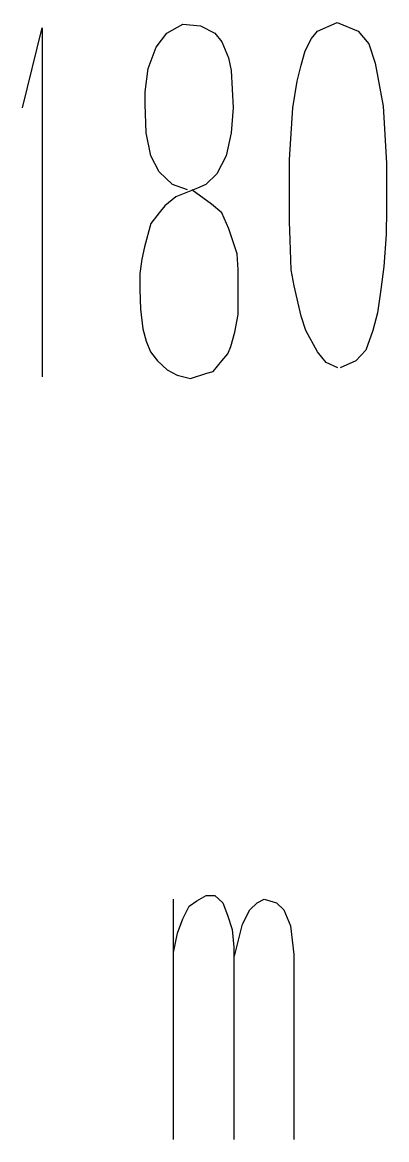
# Model space of a CAD drawing. Extents: x 0 to 8410, y 0 to 11890.
# Drawn here: x 1783.3 to 1824.2, y 2009.4 to 2134.9 of the extents above; entities that cross this region are included whole.
import ezdxf

# ---------------------------------------------------------------- set-up
doc = ezdxf.new("R2010")
doc.units = 0
doc.header["$MEASUREMENT"] = 0
doc.layers.add('6', color=7, linetype='Continuous')

msp = doc.modelspace()

# ---------------------------------------------------------------- linework, layer by layer
at = {"layer": '6'}
for p, q in [((1783.34, 2125.28), (1785.56, 2134.28)), ((1785.56, 2134.28), (1785.56, 2095.08)), ((1799.55, 2133.68), (1801.38, 2134.68)), ((1801.38, 2134.68), (1803.34, 2134.48)), ((1803.34, 2134.48), (1804.97, 2133.68)), ((1815.82, 2133.08), (1816.48, 2133.88)), ((1816.48, 2133.88), (1818.7, 2134.88)), ((1818.7, 2134.88), (1821.05, 2133.88)), ((1821.05, 2133.88), (1822.23, 2132.48)), ((1798.37, 2132.08), (1799.55, 2133.68)), ((1804.97, 2133.68), (1805.76, 2132.68)), ((1805.76, 2132.68), (1806.48, 2130.88)), ((1815.1, 2131.68), (1815.82, 2133.08)), ((1797.46, 2129.68), (1798.37, 2132.08)), ((1814.65, 2130.08), (1815.1, 2131.68)), ((1822.23, 2132.48), (1822.95, 2130.28)), ((1806.48, 2130.88), (1806.8, 2129.48)), ((1814.19, 2128.28), (1814.65, 2130.08)), ((1822.95, 2130.28), (1823.86, 2125.48)), ((1797.13, 2127.08), (1797.46, 2129.68)), ((1806.8, 2129.48), (1807, 2125.28)), ((1813.73, 2125.28), (1814.19, 2128.28)), ((1797.13, 2125.68), (1797.13, 2127.08)), ((1797.26, 2122.48), (1797.13, 2125.68)), ((1807, 2125.28), (1806.8, 2122.48)), ((1813.34, 2119.48), (1813.73, 2125.28)), ((1823.86, 2125.48), (1824.25, 2119.08)), ((1797.78, 2119.88), (1797.26, 2122.48)), ((1806.8, 2122.48), (1806.21, 2119.88)), ((1798.7, 2118.08), (1797.78, 2119.88)), ((1806.21, 2119.88), (1805.17, 2117.88)), ((1813.34, 2112.48), (1813.34, 2119.48)), ((1824.25, 2119.08), (1824.25, 2113.88)), ((1800.2, 2116.68), (1798.7, 2118.08)), ((1805.17, 2117.88), (1803.93, 2116.68)), ((1801.9, 2116.08), (1800.2, 2116.68)), ((1803.01, 2116.28), (1800.59, 2115.28)), ((1803.93, 2116.68), (1803.01, 2116.28)), ((1800.59, 2115.28), (1799.35, 2114.28)), ((1804.58, 2114.48), (1802.36, 2116.08)), ((1799.35, 2114.28), (1798.7, 2113.48)), ((1805.76, 2113.48), (1804.58, 2114.48)), ((1824.25, 2113.88), (1824.19, 2111.08)), ((1798.7, 2113.48), (1797.78, 2112.28)), ((1806.54, 2111.68), (1805.76, 2113.48)), ((1813.4, 2110.48), (1813.34, 2112.48)), ((1797.78, 2112.28), (1797.06, 2109.68)), ((1807.46, 2108.88), (1806.54, 2111.68)), ((1813.53, 2107.08), (1813.4, 2110.48)), ((1824.19, 2111.08), (1823.93, 2107.48)), ((1797.06, 2109.68), (1796.74, 2108.28)), ((1807.59, 2107.08), (1807.46, 2108.88)), ((1796.74, 2108.28), (1796.54, 2106.68)), ((1823.93, 2107.48), (1823.6, 2104.88)), ((1796.54, 2106.68), (1796.54, 2104.88)), ((1807.59, 2104.48), (1807.59, 2107.08)), ((1813.86, 2105.28), (1813.53, 2107.08)), ((1814.65, 2101.88), (1813.86, 2105.28)), ((1796.54, 2104.88), (1796.61, 2102.68)), ((1807.59, 2102.08), (1807.59, 2104.48)), ((1823.6, 2104.88), (1823.21, 2102.28)), ((1796.61, 2102.68), (1796.87, 2100.48)), ((1807.19, 2100.08), (1807.59, 2102.08)), ((1815.17, 2100.28), (1814.65, 2101.88)), ((1823.21, 2102.28), (1822.68, 2100.28)), ((1796.87, 2100.48), (1797.26, 2099.08)), ((1806.74, 2098.48), (1807.19, 2100.08)), ((1816.48, 2097.88), (1815.17, 2100.28)), ((1822.68, 2100.28), (1821.9, 2098.08)), ((1797.26, 2099.08), (1797.72, 2097.88)), ((1797.72, 2097.88), (1798.5, 2096.88)), ((1805.76, 2096.88), (1806.41, 2097.68)), ((1806.41, 2097.68), (1806.74, 2098.48)), ((1817.46, 2096.68), (1816.48, 2097.88)), ((1821.9, 2098.08), (1820.79, 2096.88)), ((1798.5, 2096.88), (1799.61, 2095.88)), ((1804.78, 2095.68), (1805.76, 2096.88)), ((1818.76, 2096.08), (1817.46, 2096.68)), ((1820.79, 2096.88), (1819.02, 2096.08)), ((1799.61, 2095.88), (1800.72, 2095.28)), ((1800.72, 2095.28), (1802.23, 2094.88)), ((1802.23, 2094.88), (1804.06, 2095.48)), ((1804.06, 2095.48), (1804.78, 2095.68)), ((1800.31, 2009.44), (1800.31, 2036.44)), ((1802.07, 2035.64), (1802.92, 2036.24)), ((1802.92, 2036.24), (1803.97, 2036.84)), ((1803.97, 2036.84), (1804.95, 2036.84)), ((1804.95, 2036.84), (1805.86, 2036.04)), ((1805.86, 2036.04), (1806.38, 2034.64)), ((1808.87, 2035.24), (1809.72, 2036.04)), ((1809.72, 2036.04), (1810.5, 2036.44)), ((1810.5, 2036.44), (1811.87, 2036.04)), ((1811.87, 2036.04), (1812.72, 2035.24)), ((1801.35, 2034.24), (1802.07, 2035.64)), ((1806.38, 2034.64), (1806.91, 2033.04)), ((1808.08, 2033.64), (1808.87, 2035.24)), ((1812.72, 2035.24), (1813.44, 2033.44)), ((1800.76, 2032.64), (1801.35, 2034.24)), ((1807.17, 2030.04), (1808.08, 2033.64)), ((1813.44, 2033.44), (1813.83, 2030.24)), ((1800.31, 2030.44), (1800.76, 2032.64)), ((1806.91, 2033.04), (1807.1, 2031.04)), ((1807.1, 2031.04), (1807.1, 2009.44)), ((1813.83, 2030.24), (1813.83, 2009.44))]:
    msp.add_line(p, q, dxfattribs=at)

doc.saveas('drawing.dxf')
